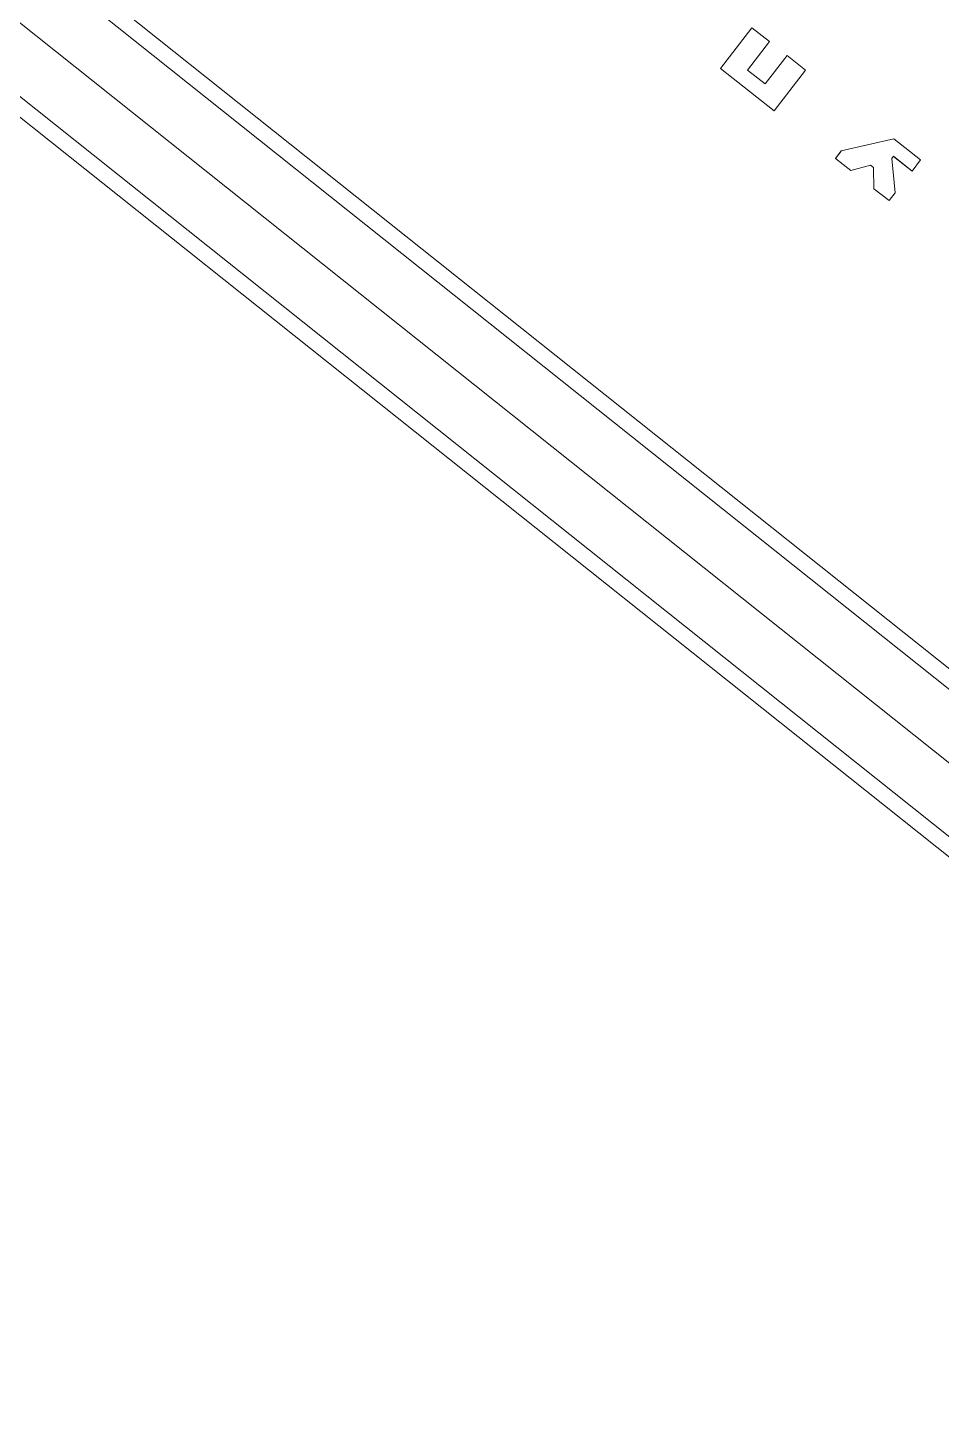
# Model space of a CAD drawing. Header units: millimetres. Extents: x -229914 to 856942, y -268655 to 87212.
# Drawn here: x -134786.3 to -134640.4, y 22588.1 to 22809.8 of the extents above; entities that cross this region are included whole.
import ezdxf

# ---------------------------------------------------------------- set-up
doc = ezdxf.new("R2010")
doc.units = ezdxf.units.MM

# ---------------------------------------------------------------- blocks, each defined once
blk = doc.blocks.new('Т912NEW')
at = {"color": 7, "linetype": 'Continuous', "lineweight": 15}
for p, q in [((2748.33, 3103.34), (2751.88, 3103.38)), ((2748.45, 3095.14), (2748.33, 3103.34)), ((2748.45, 3095.14), (2748.33, 3103.34)), ((2748.33, 3103.34), (2748.33, 3103.34)), ((2751.88, 3103.38), (2751.96, 3097.65)), ((2759.24, 3103.45), (2755.51, 3103.41)), ((2755.59, 3097.69), (2755.51, 3103.41)), ((2755.59, 3097.69), (2755.51, 3103.41)), ((2755.51, 3103.41), (2755.51, 3103.41)), ((2759.24, 3103.45), (2759.36, 3095.24)), ((2771.74, 3096.88), (2777.09, 3103.6)), ((2782.55, 3103.65), (2777.09, 3103.6)), ((2782.55, 3103.65), (2782.58, 3101.41)), ((2782.58, 3101.41), (2778.79, 3101.4)), ((2782.58, 3101.4), (2778.79, 3101.39)), ((2778.79, 3101.4), (2778.79, 3100.95)), ((2778.79, 3100.95), (2782.65, 3097.03)), ((2782.58, 3101.41), (2782.58, 3101.4)), ((2751.96, 3097.65), (2755.59, 3097.69)), ((2776.81, 3098.02), (2774.89, 3095.37)), ((2776.81, 3098.02), (2774.89, 3095.38)), ((2777.4, 3098.03), (2776.81, 3098.02)), ((2777.4, 3098.02), (2776.81, 3098.02)), ((2776.81, 3098.02), (2776.81, 3098.02)), ((2779.57, 3095.42), (2777.4, 3098.03)), ((2777.4, 3098.03), (2777.4, 3098.02)), ((2779.57, 3095.41), (2777.4, 3098.02)), ((2759.36, 3095.24), (2748.45, 3095.14)), ((2759.36, 3095.23), (2748.45, 3095.14)), ((2748.45, 3095.14), (2748.45, 3095.14)), ((2759.36, 3095.24), (2759.36, 3095.23)), ((2771.74, 3096.88), (2771.74, 3096.87)), ((2771.76, 3095.35), (2771.74, 3096.88)), ((2771.76, 3095.34), (2771.74, 3096.87)), ((2774.89, 3095.38), (2771.76, 3095.35)), ((2774.89, 3095.37), (2771.76, 3095.34)), ((2771.76, 3095.35), (2771.76, 3095.34)), ((2774.89, 3095.38), (2774.89, 3095.37)), ((2782.67, 3095.44), (2779.57, 3095.41)), ((2782.67, 3095.44), (2779.57, 3095.42)), ((2779.57, 3095.42), (2779.57, 3095.41)), ((2782.65, 3097.03), (2782.67, 3095.44)), ((2782.67, 3095.44), (2782.67, 3095.44)), ((2022.75, 3042.93), (2998.75, 3042.93)), ((2022.75, 3040.36), (2998.75, 3040.36)), ((3010.75, 3031.17), (2010.75, 3031.17)), ((2998.75, 3021.97), (2022.75, 3021.97)), ((2998.75, 3019.4), (2022.75, 3019.4))]:
    blk.add_line(p, q, dxfattribs=at)

msp = doc.modelspace()

# ---------------------------------------------------------------- block references
at = {"rotation": 321.4676820499667}
msp.add_blockref('Т912NEW', (-138753.82306, 22094.20638), dxfattribs=at)

doc.saveas('drawing.dxf')
